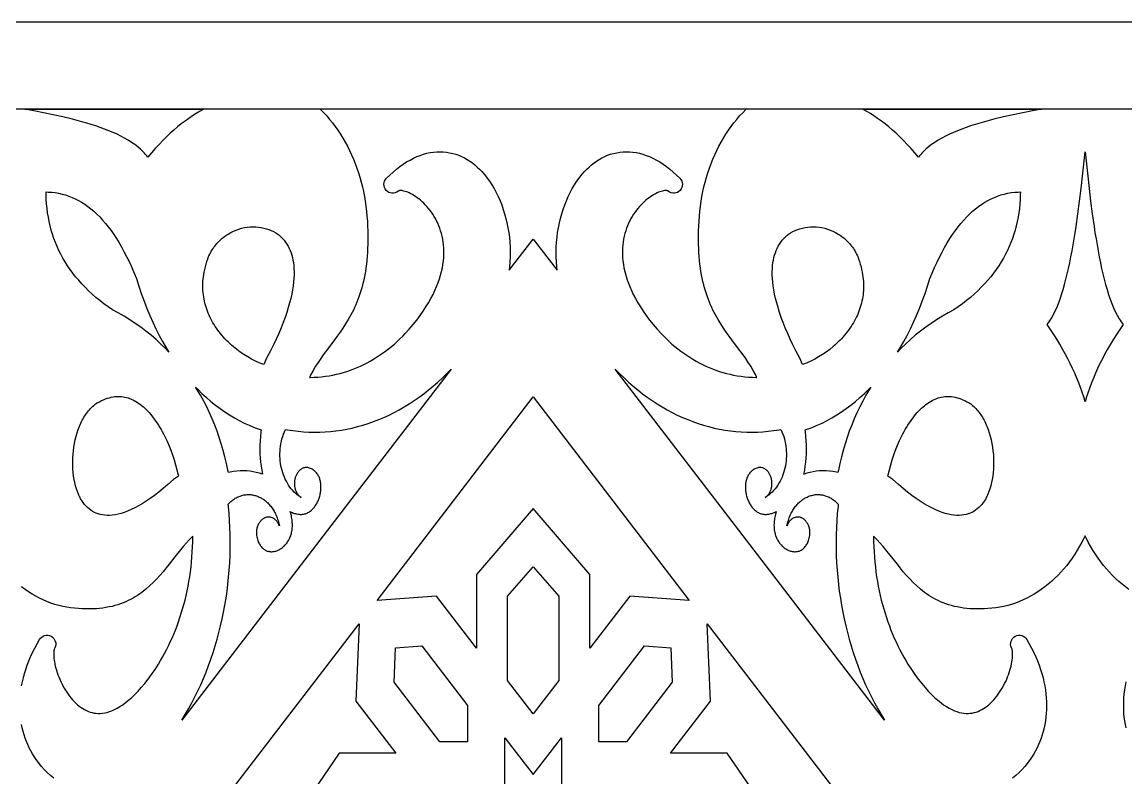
# Model space of a CAD drawing. Extents: x -400 to 400, y -350 to 350.
# Drawn here: x -244 to 9.4, y 176.6 to 350 of the extents above; entities that cross this region are included whole.
import ezdxf

# ---------------------------------------------------------------- set-up
doc = ezdxf.new("R2010")
doc.units = 0
doc.header["$MEASUREMENT"] = 0
doc.layers.add('LAYER_1', color=18, linetype='CONTINUOUS')

msp = doc.modelspace()

# ---------------------------------------------------------------- linework, layer by layer
at = {"layer": 'LAYER_1'}
for points in [[(-400, -350), (400, -350), (400, 350), (-400, 350)], [(-380, 330), (-380, -330), (380, -330), (380, 330)], [(-202.38, 329.97), (-203.22, 329.51), (-204.05, 329.01), (-204.89, 328.48), (-205.73, 327.91), (-206.57, 327.3), (-207.42, 326.65), (-208.27, 325.97), (-209.12, 325.24), (-209.97, 324.48), (-210.83, 323.68), (-211.68, 322.83), (-212.54, 321.94), (-213.4, 321.02), (-214.26, 320.04), (-215.12, 319.03), (-215.36, 319.34), (-215.61, 319.65), (-215.88, 319.95), (-216.16, 320.25), (-216.76, 320.82), (-217.41, 321.37), (-218.11, 321.9), (-218.84, 322.41), (-219.62, 322.9), (-220.44, 323.37), (-221.29, 323.83), (-222.18, 324.26), (-223.1, 324.68), (-224.04, 325.08), (-225.02, 325.46), (-226.02, 325.83), (-227.04, 326.18), (-228.08, 326.52), (-229.14, 326.84), (-230.22, 327.15), (-231.3, 327.44), (-232.4, 327.73), (-234.62, 328.26), (-236.85, 328.76), (-239.08, 329.21), (-241.28, 329.63), (-243.33, 330), (-202.33, 330)], [(-12.06, 329.63), (-14.26, 329.21), (-16.49, 328.76), (-18.72, 328.26), (-20.93, 327.73), (-22.03, 327.44), (-23.12, 327.15), (-24.19, 326.84), (-25.25, 326.52), (-26.29, 326.18), (-27.32, 325.83), (-28.32, 325.46), (-29.29, 325.08), (-30.24, 324.68), (-31.16, 324.26), (-32.05, 323.83), (-32.9, 323.37), (-33.72, 322.9), (-34.49, 322.41), (-35.23, 321.9), (-35.92, 321.37), (-36.57, 320.82), (-37.17, 320.25), (-37.45, 319.95), (-37.72, 319.65), (-37.98, 319.34), (-38.22, 319.03), (-39.08, 320.04), (-39.94, 321.02), (-40.8, 321.94), (-41.65, 322.83), (-42.51, 323.68), (-43.37, 324.48), (-44.22, 325.24), (-45.07, 325.97), (-45.92, 326.65), (-46.76, 327.3), (-47.61, 327.91), (-48.45, 328.48), (-49.29, 329.01), (-50.12, 329.51), (-50.95, 329.97), (-51.01, 330), (-10.01, 330)], [(0.59, 314.69), (0.91, 311.82), (1.26, 308.92), (1.64, 306.01), (2.05, 303.12), (2.27, 301.69), (2.5, 300.27), (2.73, 298.87), (2.98, 297.49), (3.24, 296.13), (3.51, 294.8), (3.79, 293.5), (4.09, 292.22), (4.39, 290.99), (4.71, 289.79), (5.05, 288.64), (5.39, 287.52), (5.75, 286.46), (6.13, 285.44), (6.52, 284.48), (6.93, 283.58), (7.35, 282.73), (7.79, 281.95), (8.02, 281.59), (8.25, 281.24), (8.48, 280.9), (8.72, 280.59), (7.95, 279.47), (7.2, 278.35), (6.49, 277.23), (5.81, 276.11), (5.16, 275), (4.54, 273.88), (3.96, 272.77), (3.4, 271.66), (2.88, 270.56), (2.38, 269.45), (1.91, 268.35), (1.47, 267.26), (1.07, 266.17), (0.68, 265.08), (0.33, 264), (0, 262.92), (-0.33, 264), (-0.68, 265.08), (-1.07, 266.17), (-1.47, 267.26), (-1.91, 268.35), (-2.38, 269.45), (-2.88, 270.56), (-3.4, 271.66), (-3.96, 272.77), (-4.54, 273.88), (-5.16, 275), (-5.81, 276.11), (-6.49, 277.23), (-7.2, 278.35), (-7.95, 279.47), (-8.72, 280.59), (-8.48, 280.9), (-8.25, 281.24), (-8.02, 281.59), (-7.79, 281.95), (-7.35, 282.73), (-6.93, 283.58), (-6.52, 284.48), (-6.13, 285.44), (-5.75, 286.46), (-5.39, 287.52), (-5.05, 288.64), (-4.71, 289.79), (-4.39, 290.99), (-4.09, 292.22), (-3.79, 293.5), (-3.51, 294.8), (-3.24, 296.13), (-2.98, 297.49), (-2.73, 298.87), (-2.5, 300.27), (-2.27, 301.69), (-2.05, 303.12), (-1.64, 306.01), (-1.26, 308.92), (-0.91, 311.82), (-0.59, 314.69), (0, 320.23)], [(-237.99, 311.02), (-237.17, 310.96), (-236.37, 310.87), (-235.58, 310.73), (-234.79, 310.55), (-234.02, 310.34), (-233.26, 310.08), (-232.51, 309.79), (-231.77, 309.46), (-231.04, 309.08), (-230.31, 308.67), (-229.6, 308.21), (-228.89, 307.71), (-228.2, 307.17), (-227.51, 306.59), (-226.83, 305.96), (-226.16, 305.29), (-225.49, 304.57), (-224.84, 303.82), (-224.19, 303.01), (-223.56, 302.16), (-222.93, 301.27), (-222.31, 300.33), (-221.7, 299.34), (-221.1, 298.3), (-220.51, 297.22), (-219.92, 296.09), (-219.35, 294.91), (-218.78, 293.69), (-218.23, 292.41), (-217.71, 291.15), (-217.18, 289.45), (-216.6, 287.7), (-215.98, 285.99), (-215.33, 284.33), (-214.66, 282.71), (-213.96, 281.14), (-213.24, 279.61), (-212.48, 278.13), (-211.71, 276.69), (-210.9, 275.3), (-210.29, 274.3), (-211.06, 275.1), (-212.13, 276.14), (-213.23, 277.16), (-214.37, 278.14), (-215.54, 279.08), (-216.75, 280), (-217.99, 280.87), (-219.26, 281.71), (-220.57, 282.52), (-221.92, 283.28), (-223.22, 283.97), (-224.19, 284.65), (-225.17, 285.37), (-226.11, 286.1), (-227.01, 286.85), (-227.88, 287.61), (-228.71, 288.38), (-229.5, 289.17), (-230.26, 289.96), (-230.98, 290.77), (-231.67, 291.59), (-232.32, 292.42), (-232.94, 293.26), (-233.52, 294.11), (-234.07, 294.98), (-234.58, 295.85), (-235.06, 296.74), (-235.51, 297.63), (-235.93, 298.54), (-236.31, 299.46), (-236.66, 300.39), (-236.98, 301.34), (-237.27, 302.29), (-237.52, 303.26), (-237.75, 304.24), (-237.94, 305.23), (-238.11, 306.24), (-238.24, 307.25), (-238.35, 308.29), (-238.42, 309.33), (-238.47, 310.39), (-238.47, 311.03)], [(-14.87, 310.39), (-14.91, 309.33), (-14.99, 308.29), (-15.09, 307.25), (-15.23, 306.24), (-15.39, 305.23), (-15.59, 304.24), (-15.81, 303.26), (-16.07, 302.29), (-16.36, 301.34), (-16.68, 300.39), (-17.03, 299.46), (-17.41, 298.54), (-17.83, 297.63), (-18.27, 296.74), (-18.75, 295.85), (-19.27, 294.98), (-19.82, 294.11), (-20.4, 293.26), (-21.01, 292.42), (-21.67, 291.59), (-22.35, 290.77), (-23.08, 289.96), (-23.83, 289.17), (-24.63, 288.38), (-25.46, 287.61), (-26.33, 286.85), (-27.23, 286.1), (-28.17, 285.37), (-29.15, 284.65), (-30.12, 283.97), (-31.42, 283.28), (-32.76, 282.52), (-34.07, 281.71), (-35.35, 280.87), (-36.59, 280), (-37.8, 279.08), (-38.97, 278.14), (-40.11, 277.16), (-41.21, 276.14), (-42.28, 275.1), (-43.05, 274.3), (-42.43, 275.3), (-41.63, 276.69), (-40.85, 278.13), (-40.1, 279.61), (-39.37, 281.14), (-38.67, 282.71), (-38, 284.33), (-37.36, 285.99), (-36.74, 287.7), (-36.15, 289.45), (-35.63, 291.15), (-35.11, 292.41), (-34.55, 293.69), (-33.99, 294.91), (-33.41, 296.09), (-32.83, 297.22), (-32.24, 298.3), (-31.64, 299.34), (-31.03, 300.33), (-30.41, 301.27), (-29.78, 302.16), (-29.14, 303.01), (-28.5, 303.82), (-27.84, 304.57), (-27.18, 305.29), (-26.51, 305.96), (-25.83, 306.59), (-25.14, 307.17), (-24.44, 307.71), (-23.74, 308.21), (-23.02, 308.67), (-22.3, 309.08), (-21.57, 309.46), (-20.83, 309.79), (-20.07, 310.08), (-19.31, 310.34), (-18.54, 310.55), (-17.76, 310.73), (-16.97, 310.87), (-16.16, 310.96), (-15.35, 311.02), (-14.86, 311.03)], [(-190.34, 303.03), (-189.71, 302.98), (-189.08, 302.89), (-188.47, 302.76), (-187.88, 302.6), (-187.31, 302.41), (-186.77, 302.19), (-186.25, 301.93), (-185.76, 301.65), (-185.27, 301.33), (-185.08, 301.19), (-184.87, 301.02), (-184.67, 300.85), (-184.48, 300.67), (-184.3, 300.5), (-184.17, 300.36), (-183.82, 299.94), (-183.49, 299.5), (-183.19, 299.04), (-182.92, 298.57), (-182.67, 298.09), (-182.45, 297.6), (-182.25, 297.09), (-182.08, 296.56), (-181.93, 296), (-181.8, 295.42), (-181.7, 294.81), (-181.62, 294.16), (-181.57, 293.48), (-181.54, 292.76), (-181.54, 292), (-181.58, 291.21), (-181.65, 290.37), (-181.76, 289.49), (-181.9, 288.58), (-182.08, 287.62), (-182.3, 286.62), (-182.56, 285.58), (-182.87, 284.5), (-183.22, 283.39), (-183.61, 282.24), (-184.05, 281.05), (-184.54, 279.83), (-185.07, 278.57), (-185.66, 277.28), (-186.29, 275.96), (-186.97, 274.61), (-187.87, 272.91), (-188.46, 271.44), (-188.68, 271.51), (-189.55, 271.86), (-190.43, 272.25), (-191.3, 272.69), (-192.18, 273.18), (-193.04, 273.71), (-193.89, 274.29), (-194.71, 274.91), (-195.54, 275.58), (-195.91, 275.91), (-196.3, 276.26), (-196.68, 276.62), (-197.04, 276.99), (-197.4, 277.36), (-197.75, 277.75), (-198.09, 278.14), (-198.42, 278.54), (-198.74, 278.94), (-199.05, 279.35), (-199.34, 279.77), (-199.63, 280.19), (-199.9, 280.61), (-200.16, 281.04), (-200.4, 281.48), (-200.64, 281.92), (-200.86, 282.36), (-201.06, 282.8), (-201.26, 283.25), (-201.43, 283.71), (-201.6, 284.16), (-201.75, 284.62), (-201.89, 285.08), (-202.01, 285.54), (-202.12, 286.01), (-202.21, 286.48), (-202.29, 286.95), (-202.36, 287.43), (-202.41, 287.92), (-202.45, 288.41), (-202.47, 288.91), (-202.48, 289.42), (-202.47, 289.93), (-202.45, 290.46), (-202.4, 290.99), (-202.34, 291.54), (-202.26, 292.09), (-202.17, 292.66), (-202.05, 293.24), (-201.91, 293.84), (-201.74, 294.45), (-201.56, 295.07), (-201.35, 295.71), (-201.17, 296.2), (-201.08, 296.4), (-200.9, 296.75), (-200.72, 297.09), (-200.54, 297.41), (-200.35, 297.73), (-200.15, 298.04), (-199.94, 298.33), (-199.72, 298.62), (-199.5, 298.9), (-199.28, 299.17), (-199.04, 299.44), (-198.8, 299.69), (-198.56, 299.93), (-198.3, 300.17), (-198.05, 300.4), (-197.78, 300.61), (-197.51, 300.82), (-197.23, 301.02), (-196.95, 301.22), (-196.69, 301.38), (-196.08, 301.73), (-195.48, 302.03), (-194.86, 302.29), (-194.23, 302.52), (-193.59, 302.7), (-192.94, 302.84), (-192.29, 302.95), (-191.64, 303.01), (-190.99, 303.04)], [(-61.7, 303.01), (-61.05, 302.95), (-60.4, 302.84), (-59.75, 302.7), (-59.11, 302.52), (-58.48, 302.29), (-57.86, 302.03), (-57.26, 301.73), (-56.65, 301.38), (-56.38, 301.22), (-56.1, 301.02), (-55.83, 300.82), (-55.56, 300.61), (-55.29, 300.4), (-55.03, 300.17), (-54.78, 299.93), (-54.53, 299.69), (-54.29, 299.44), (-54.06, 299.17), (-53.83, 298.9), (-53.61, 298.62), (-53.4, 298.33), (-53.19, 298.04), (-52.99, 297.73), (-52.8, 297.41), (-52.61, 297.09), (-52.43, 296.75), (-52.26, 296.4), (-52.17, 296.2), (-51.99, 295.71), (-51.78, 295.07), (-51.59, 294.45), (-51.43, 293.84), (-51.29, 293.24), (-51.17, 292.66), (-51.07, 292.09), (-50.99, 291.54), (-50.93, 290.99), (-50.89, 290.46), (-50.86, 289.93), (-50.86, 289.42), (-50.86, 288.91), (-50.89, 288.41), (-50.92, 287.92), (-50.97, 287.43), (-51.04, 286.95), (-51.12, 286.48), (-51.22, 286.01), (-51.33, 285.54), (-51.45, 285.08), (-51.59, 284.62), (-51.74, 284.16), (-51.9, 283.71), (-52.08, 283.25), (-52.27, 282.8), (-52.48, 282.36), (-52.7, 281.92), (-52.93, 281.48), (-53.18, 281.04), (-53.44, 280.61), (-53.71, 280.19), (-53.99, 279.77), (-54.29, 279.35), (-54.59, 278.94), (-54.91, 278.54), (-55.24, 278.14), (-55.58, 277.75), (-55.93, 277.36), (-56.29, 276.99), (-56.66, 276.62), (-57.04, 276.26), (-57.42, 275.91), (-57.8, 275.58), (-58.62, 274.91), (-59.45, 274.29), (-60.3, 273.71), (-61.16, 273.18), (-62.03, 272.69), (-62.91, 272.25), (-63.78, 271.86), (-64.66, 271.51), (-64.88, 271.44), (-65.47, 272.91), (-66.36, 274.61), (-67.05, 275.96), (-67.68, 277.28), (-68.26, 278.57), (-68.8, 279.83), (-69.29, 281.05), (-69.73, 282.24), (-70.12, 283.39), (-70.47, 284.5), (-70.78, 285.58), (-71.04, 286.62), (-71.26, 287.62), (-71.44, 288.58), (-71.58, 289.49), (-71.69, 290.37), (-71.76, 291.21), (-71.79, 292), (-71.8, 292.76), (-71.77, 293.48), (-71.72, 294.16), (-71.64, 294.81), (-71.53, 295.42), (-71.41, 296), (-71.26, 296.56), (-71.08, 297.09), (-70.89, 297.6), (-70.66, 298.09), (-70.42, 298.57), (-70.15, 299.04), (-69.85, 299.5), (-69.51, 299.94), (-69.16, 300.36), (-69.04, 300.5), (-68.85, 300.67), (-68.66, 300.85), (-68.46, 301.02), (-68.26, 301.19), (-68.07, 301.33), (-67.58, 301.65), (-67.09, 301.93), (-66.57, 302.19), (-66.02, 302.41), (-65.45, 302.6), (-64.86, 302.76), (-64.25, 302.89), (-63.63, 302.98), (-62.99, 303.03), (-62.35, 303.04)], [(-176.4, 230.13), (-207.3, 189.85), (-206.51, 191.15), (-205.74, 192.47), (-205.01, 193.82), (-204.3, 195.19), (-203.61, 196.59), (-202.96, 198), (-202.34, 199.44), (-201.74, 200.89), (-201.18, 202.37), (-200.64, 203.85), (-200.13, 205.36), (-199.66, 206.88), (-199.21, 208.42), (-198.79, 209.96), (-198.4, 211.52), (-198.05, 213.09), (-197.72, 214.67), (-197.43, 216.26), (-197.16, 217.86), (-196.93, 219.46), (-196.73, 221.07), (-196.56, 222.69), (-196.42, 224.3), (-196.31, 225.92), (-196.24, 227.54), (-196.19, 229.17), (-196.18, 230.79), (-196.2, 232.41), (-196.26, 234.02), (-196.35, 235.64), (-196.47, 237.24), (-196.62, 238.85), (-196.66, 239.41), (-196.46, 239.62), (-196.27, 239.81), (-196.07, 239.99), (-195.86, 240.17), (-195.66, 240.33), (-195.45, 240.48), (-195.24, 240.62), (-195.03, 240.76), (-194.81, 240.88), (-194.6, 240.99), (-194.38, 241.1), (-194.16, 241.19), (-193.94, 241.27), (-193.72, 241.35), (-193.5, 241.41), (-193.28, 241.47), (-193.05, 241.52), (-192.83, 241.55), (-192.61, 241.58), (-192.38, 241.6), (-192.16, 241.61), (-191.93, 241.61), (-191.71, 241.6), (-191.49, 241.59), (-191.27, 241.56), (-191.05, 241.53), (-190.83, 241.49), (-190.61, 241.43), (-190.39, 241.37), (-190.17, 241.31), (-189.96, 241.23), (-189.75, 241.14), (-189.54, 241.05), (-189.33, 240.95), (-189.12, 240.84), (-188.92, 240.72), (-188.72, 240.6), (-188.52, 240.47), (-188.33, 240.32), (-188.14, 240.18), (-187.95, 240.02), (-187.77, 239.85), (-187.58, 239.68), (-187.41, 239.5), (-187.23, 239.32), (-187.07, 239.12), (-186.9, 238.92), (-186.74, 238.71), (-186.59, 238.5), (-186.43, 238.28), (-186.29, 238.05), (-186.15, 237.81), (-186.01, 237.57), (-185.88, 237.32), (-185.76, 237.06), (-185.64, 236.8), (-185.53, 236.53), (-185.42, 236.25), (-185.32, 235.97), (-185.23, 235.68), (-185.14, 235.38), (-185.06, 235.08), (-184.99, 234.78), (-184.92, 234.46), (-185.02, 234.7), (-185.14, 234.94), (-185.27, 235.17), (-185.42, 235.39), (-185.53, 235.52), (-185.63, 235.64), (-185.74, 235.75), (-185.86, 235.85), (-185.97, 235.95), (-186.09, 236.03), (-186.21, 236.11), (-186.34, 236.18), (-186.46, 236.25), (-186.59, 236.3), (-186.72, 236.35), (-186.85, 236.38), (-186.98, 236.41), (-187.11, 236.44), (-187.25, 236.45), (-187.38, 236.45), (-187.51, 236.45), (-187.64, 236.44), (-187.78, 236.42), (-187.91, 236.39), (-188.04, 236.35), (-188.17, 236.3), (-188.3, 236.25), (-188.42, 236.19), (-188.55, 236.12), (-188.67, 236.04), (-188.79, 235.95), (-188.91, 235.85), (-189.03, 235.75), (-189.14, 235.64), (-189.25, 235.51), (-189.35, 235.38), (-189.47, 235.24), (-189.58, 235.08), (-189.68, 234.92), (-189.77, 234.74), (-189.86, 234.55), (-189.93, 234.36), (-190, 234.15), (-190.06, 233.94), (-190.1, 233.72), (-190.14, 233.49), (-190.16, 233.25), (-190.18, 233), (-190.17, 232.74), (-190.16, 232.48), (-190.13, 232.21), (-190.09, 231.93), (-190.03, 231.65), (-189.95, 231.37), (-189.87, 231.11), (-189.78, 230.87), (-189.69, 230.63), (-189.58, 230.41), (-189.47, 230.2), (-189.35, 230.01), (-189.23, 229.83), (-189.1, 229.66), (-188.96, 229.5), (-188.82, 229.35), (-188.67, 229.22), (-188.52, 229.1), (-188.37, 228.99), (-188.21, 228.89), (-188.04, 228.8), (-187.88, 228.73), (-187.71, 228.66), (-187.53, 228.61), (-187.36, 228.57), (-187.18, 228.54), (-187, 228.52), (-186.82, 228.51), (-186.64, 228.51), (-186.45, 228.52), (-186.27, 228.54), (-186.08, 228.57), (-185.9, 228.61), (-185.72, 228.66), (-185.53, 228.72), (-185.35, 228.79), (-185.17, 228.87), (-184.99, 228.96), (-184.81, 229.05), (-184.64, 229.16), (-184.47, 229.27), (-184.3, 229.4), (-184.13, 229.53), (-183.97, 229.67), (-183.81, 229.81), (-183.66, 229.97), (-183.51, 230.13), (-183.36, 230.31), (-183.22, 230.48), (-183.08, 230.67), (-182.96, 230.87), (-182.83, 231.07), (-182.72, 231.28), (-182.61, 231.49), (-182.5, 231.71), (-182.41, 231.94), (-182.32, 232.18), (-182.24, 232.42), (-182.17, 232.67), (-182.11, 232.92), (-182.05, 233.18), (-182.01, 233.45), (-181.97, 233.72), (-181.95, 234), (-181.93, 234.28), (-181.93, 234.57), (-181.93, 234.86), (-181.95, 235.16), (-181.98, 235.48), (-182.01, 235.81), (-182.06, 236.13), (-182.11, 236.45), (-182.17, 236.77), (-182.24, 237.08), (-182.32, 237.38), (-182.41, 237.69), (-182.18, 237.57), (-181.94, 237.47), (-181.7, 237.38), (-181.46, 237.3), (-181.22, 237.23), (-180.97, 237.17), (-180.72, 237.12), (-180.47, 237.09), (-180.24, 237.07), (-180.02, 237.06), (-179.8, 237.06), (-179.58, 237.08), (-179.37, 237.12), (-179.16, 237.16), (-178.95, 237.22), (-178.75, 237.29), (-178.56, 237.37), (-178.37, 237.47), (-178.18, 237.57), (-178, 237.68), (-177.83, 237.81), (-177.66, 237.94), (-177.49, 238.09), (-177.33, 238.24), (-177.18, 238.4), (-177.03, 238.57), (-176.89, 238.74), (-176.75, 238.92), (-176.62, 239.11), (-176.49, 239.31), (-176.37, 239.51), (-176.26, 239.72), (-176.15, 239.93), (-176.05, 240.15), (-175.96, 240.37), (-175.87, 240.59), (-175.79, 240.82), (-175.71, 241.05), (-175.65, 241.28), (-175.59, 241.52), (-175.53, 241.76), (-175.49, 242), (-175.45, 242.24), (-175.42, 242.48), (-175.39, 242.72), (-175.38, 242.96), (-175.37, 243.19), (-175.37, 243.43), (-175.38, 243.67), (-175.39, 243.9), (-175.42, 244.13), (-175.45, 244.36), (-175.49, 244.59), (-175.54, 244.81), (-175.6, 245.03), (-175.66, 245.24), (-175.74, 245.45), (-175.82, 245.65), (-175.92, 245.85), (-176.02, 246.04), (-176.13, 246.22), (-176.25, 246.4), (-176.38, 246.57), (-176.52, 246.73), (-176.67, 246.89), (-176.83, 247.03), (-177, 247.17), (-177.18, 247.3), (-177.37, 247.41), (-177.57, 247.52), (-177.78, 247.61), (-178, 247.7), (-178.21, 247.75), (-178.42, 247.79), (-178.62, 247.81), (-178.82, 247.81), (-179.01, 247.79), (-179.19, 247.76), (-179.37, 247.71), (-179.54, 247.65), (-179.7, 247.58), (-179.86, 247.49), (-180.01, 247.39), (-180.15, 247.28), (-180.29, 247.16), (-180.41, 247.02), (-180.53, 246.88), (-180.64, 246.73), (-180.74, 246.6), (-180.84, 246.45), (-180.92, 246.31), (-181, 246.16), (-181.08, 246), (-181.15, 245.85), (-181.21, 245.69), (-181.26, 245.52), (-181.31, 245.36), (-181.35, 245.19), (-181.39, 245.02), (-181.41, 244.85), (-181.44, 244.68), (-181.45, 244.51), (-181.46, 244.34), (-181.46, 244.16), (-181.46, 243.99), (-181.45, 243.82), (-181.43, 243.64), (-181.41, 243.47), (-181.38, 243.3), (-181.35, 243.14), (-181.31, 242.97), (-181.26, 242.81), (-181.2, 242.64), (-181.14, 242.49), (-181.08, 242.33), (-181, 242.18), (-180.92, 242.03), (-180.84, 241.89), (-180.74, 241.75), (-180.65, 241.61), (-180.48, 241.42), (-180.3, 241.25), (-180.12, 241.09), (-179.93, 240.95), (-180.14, 241.08), (-180.35, 241.22), (-180.56, 241.36), (-180.75, 241.51), (-181.14, 241.83), (-181.51, 242.17), (-181.85, 242.54), (-182.18, 242.92), (-182.5, 243.33), (-182.79, 243.75), (-183.07, 244.19), (-183.32, 244.65), (-183.56, 245.13), (-183.77, 245.61), (-183.97, 246.11), (-184.14, 246.63), (-184.3, 247.15), (-184.43, 247.68), (-184.55, 248.22), (-184.64, 248.77), (-184.71, 249.32), (-184.76, 249.88), (-184.78, 250.45), (-184.79, 251.01), (-184.77, 251.58), (-184.72, 252.14), (-184.66, 252.71), (-184.57, 253.27), (-184.46, 253.83), (-184.32, 254.38), (-184.16, 254.93), (-183.97, 255.47), (-183.76, 256.01), (-183.52, 256.53), (-183.09, 256.48), (-181.86, 256.28), (-180.63, 256.12), (-179.39, 256.01), (-178.15, 255.94), (-176.91, 255.91), (-175.66, 255.92), (-174.42, 255.98), (-173.18, 256.08), (-171.93, 256.22), (-170.69, 256.4), (-169.45, 256.62), (-168.22, 256.88), (-166.99, 257.19), (-165.76, 257.53), (-164.55, 257.92), (-163.33, 258.34), (-162.13, 258.81), (-160.93, 259.31), (-159.74, 259.85), (-158.57, 260.44), (-157.4, 261.06), (-156.24, 261.72), (-155.1, 262.42), (-153.97, 263.16), (-152.86, 263.93), (-151.75, 264.75), (-150.67, 265.6), (-149.6, 266.49), (-148.55, 267.41), (-147.51, 268.37), (-146.5, 269.37), (-145.5, 270.41)], [(-106.84, 269.37), (-105.82, 268.37), (-104.79, 267.41), (-103.74, 266.49), (-102.67, 265.6), (-101.58, 264.75), (-100.48, 263.93), (-99.36, 263.16), (-98.24, 262.42), (-97.09, 261.72), (-95.94, 261.06), (-94.77, 260.44), (-93.59, 259.85), (-92.4, 259.31), (-91.21, 258.81), (-90, 258.34), (-88.79, 257.92), (-87.57, 257.53), (-86.35, 257.19), (-85.12, 256.88), (-83.88, 256.62), (-82.64, 256.4), (-81.4, 256.22), (-80.16, 256.08), (-78.92, 255.98), (-77.67, 255.92), (-76.43, 255.91), (-75.19, 255.94), (-73.95, 256.01), (-72.71, 256.12), (-71.47, 256.28), (-70.25, 256.48), (-69.81, 256.53), (-69.58, 256.01), (-69.36, 255.47), (-69.18, 254.93), (-69.02, 254.38), (-68.88, 253.83), (-68.77, 253.27), (-68.68, 252.71), (-68.61, 252.14), (-68.57, 251.58), (-68.55, 251.01), (-68.55, 250.45), (-68.58, 249.88), (-68.63, 249.32), (-68.7, 248.77), (-68.79, 248.22), (-68.9, 247.68), (-69.04, 247.15), (-69.19, 246.63), (-69.37, 246.11), (-69.56, 245.61), (-69.78, 245.13), (-70.02, 244.65), (-70.27, 244.19), (-70.55, 243.75), (-70.84, 243.33), (-71.15, 242.92), (-71.48, 242.54), (-71.83, 242.17), (-72.2, 241.83), (-72.58, 241.51), (-72.78, 241.36), (-72.98, 241.22), (-73.19, 241.08), (-73.4, 240.95), (-73.22, 241.09), (-73.03, 241.25), (-72.86, 241.42), (-72.69, 241.61), (-72.59, 241.75), (-72.5, 241.89), (-72.41, 242.03), (-72.33, 242.18), (-72.26, 242.33), (-72.19, 242.49), (-72.13, 242.64), (-72.08, 242.81), (-72.03, 242.97), (-71.99, 243.14), (-71.95, 243.3), (-71.92, 243.47), (-71.9, 243.64), (-71.89, 243.82), (-71.88, 243.99), (-71.87, 244.16), (-71.87, 244.34), (-71.88, 244.51), (-71.9, 244.68), (-71.92, 244.85), (-71.95, 245.02), (-71.99, 245.19), (-72.03, 245.36), (-72.08, 245.52), (-72.13, 245.69), (-72.19, 245.85), (-72.26, 246), (-72.33, 246.16), (-72.41, 246.31), (-72.5, 246.45), (-72.59, 246.6), (-72.69, 246.73), (-72.8, 246.88), (-72.92, 247.02), (-73.05, 247.16), (-73.19, 247.28), (-73.33, 247.39), (-73.48, 247.49), (-73.64, 247.58), (-73.8, 247.65), (-73.97, 247.71), (-74.15, 247.76), (-74.33, 247.79), (-74.52, 247.81), (-74.72, 247.81), (-74.92, 247.79), (-75.13, 247.75), (-75.34, 247.7), (-75.56, 247.61), (-75.77, 247.52), (-75.97, 247.41), (-76.16, 247.3), (-76.34, 247.17), (-76.51, 247.03), (-76.67, 246.89), (-76.82, 246.73), (-76.96, 246.57), (-77.09, 246.4), (-77.21, 246.22), (-77.32, 246.04), (-77.42, 245.85), (-77.51, 245.65), (-77.6, 245.45), (-77.67, 245.24), (-77.74, 245.03), (-77.8, 244.81), (-77.85, 244.59), (-77.89, 244.36), (-77.92, 244.13), (-77.94, 243.9), (-77.96, 243.67), (-77.97, 243.43), (-77.97, 243.19), (-77.96, 242.96), (-77.94, 242.72), (-77.92, 242.48), (-77.89, 242.24), (-77.85, 242), (-77.8, 241.76), (-77.75, 241.52), (-77.69, 241.28), (-77.62, 241.05), (-77.55, 240.82), (-77.47, 240.59), (-77.38, 240.37), (-77.29, 240.15), (-77.19, 239.93), (-77.08, 239.72), (-76.97, 239.51), (-76.85, 239.31), (-76.72, 239.11), (-76.59, 238.92), (-76.45, 238.74), (-76.31, 238.57), (-76.16, 238.4), (-76, 238.24), (-75.84, 238.09), (-75.68, 237.94), (-75.51, 237.81), (-75.33, 237.68), (-75.15, 237.57), (-74.97, 237.47), (-74.78, 237.37), (-74.58, 237.29), (-74.38, 237.22), (-74.18, 237.16), (-73.97, 237.12), (-73.76, 237.08), (-73.54, 237.06), (-73.32, 237.06), (-73.09, 237.07), (-72.87, 237.09), (-72.61, 237.12), (-72.37, 237.17), (-72.12, 237.23), (-71.87, 237.3), (-71.63, 237.38), (-71.39, 237.47), (-71.16, 237.57), (-70.92, 237.69), (-71.01, 237.38), (-71.09, 237.08), (-71.16, 236.77), (-71.23, 236.45), (-71.28, 236.13), (-71.32, 235.81), (-71.36, 235.48), (-71.38, 235.16), (-71.4, 234.86), (-71.41, 234.57), (-71.4, 234.28), (-71.39, 234), (-71.36, 233.72), (-71.33, 233.45), (-71.28, 233.18), (-71.23, 232.92), (-71.17, 232.67), (-71.1, 232.42), (-71.02, 232.18), (-70.93, 231.94), (-70.83, 231.71), (-70.73, 231.49), (-70.62, 231.28), (-70.5, 231.07), (-70.38, 230.87), (-70.25, 230.67), (-70.12, 230.48), (-69.98, 230.31), (-69.83, 230.13), (-69.68, 229.97), (-69.53, 229.81), (-69.37, 229.67), (-69.2, 229.53), (-69.04, 229.4), (-68.87, 229.27), (-68.7, 229.16), (-68.52, 229.05), (-68.34, 228.96), (-68.16, 228.87), (-67.98, 228.79), (-67.8, 228.72), (-67.62, 228.66), (-67.44, 228.61), (-67.25, 228.57), (-67.07, 228.54), (-66.88, 228.52), (-66.7, 228.51), (-66.52, 228.51), (-66.34, 228.52), (-66.16, 228.54), (-65.98, 228.57), (-65.8, 228.61), (-65.63, 228.66), (-65.46, 228.73), (-65.29, 228.8), (-65.13, 228.89), (-64.97, 228.99), (-64.81, 229.1), (-64.66, 229.22), (-64.52, 229.35), (-64.38, 229.5), (-64.24, 229.66), (-64.11, 229.83), (-63.98, 230.01), (-63.87, 230.2), (-63.75, 230.41), (-63.65, 230.63), (-63.55, 230.87), (-63.46, 231.11), (-63.38, 231.37), (-63.31, 231.65), (-63.24, 231.93), (-63.2, 232.21), (-63.17, 232.48), (-63.16, 232.74), (-63.16, 233), (-63.17, 233.25), (-63.2, 233.49), (-63.23, 233.72), (-63.28, 233.94), (-63.34, 234.15), (-63.4, 234.36), (-63.48, 234.55), (-63.57, 234.74), (-63.66, 234.92), (-63.76, 235.08), (-63.87, 235.24), (-63.98, 235.38), (-64.09, 235.51), (-64.2, 235.64), (-64.31, 235.75), (-64.43, 235.85), (-64.54, 235.95), (-64.66, 236.04), (-64.79, 236.12), (-64.91, 236.19), (-65.04, 236.25), (-65.17, 236.3), (-65.3, 236.35), (-65.43, 236.39), (-65.56, 236.42), (-65.69, 236.44), (-65.82, 236.45), (-65.96, 236.45), (-66.09, 236.45), (-66.22, 236.44), (-66.35, 236.41), (-66.49, 236.38), (-66.62, 236.35), (-66.74, 236.3), (-66.87, 236.25), (-67, 236.18), (-67.12, 236.11), (-67.24, 236.03), (-67.36, 235.95), (-67.48, 235.85), (-67.59, 235.75), (-67.7, 235.64), (-67.81, 235.52), (-67.91, 235.39), (-68.06, 235.17), (-68.19, 234.94), (-68.31, 234.7), (-68.42, 234.46), (-68.35, 234.78), (-68.28, 235.08), (-68.2, 235.38), (-68.11, 235.68), (-68.01, 235.97), (-67.91, 236.25), (-67.81, 236.53), (-67.7, 236.8), (-67.58, 237.06), (-67.45, 237.32), (-67.32, 237.57), (-67.19, 237.81), (-67.05, 238.05), (-66.9, 238.28), (-66.75, 238.5), (-66.6, 238.71), (-66.44, 238.92), (-66.27, 239.12), (-66.1, 239.32), (-65.93, 239.5), (-65.75, 239.68), (-65.57, 239.85), (-65.39, 240.02), (-65.2, 240.18), (-65.01, 240.32), (-64.81, 240.47), (-64.62, 240.6), (-64.41, 240.72), (-64.21, 240.84), (-64.01, 240.95), (-63.8, 241.05), (-63.59, 241.14), (-63.38, 241.23), (-63.16, 241.31), (-62.95, 241.37), (-62.73, 241.43), (-62.51, 241.49), (-62.29, 241.53), (-62.07, 241.56), (-61.85, 241.59), (-61.63, 241.6), (-61.4, 241.61), (-61.18, 241.61), (-60.95, 241.6), (-60.73, 241.58), (-60.51, 241.55), (-60.28, 241.52), (-60.06, 241.47), (-59.84, 241.41), (-59.62, 241.35), (-59.39, 241.27), (-59.17, 241.19), (-58.96, 241.1), (-58.74, 240.99), (-58.52, 240.88), (-58.31, 240.76), (-58.1, 240.62), (-57.89, 240.48), (-57.68, 240.33), (-57.47, 240.17), (-57.27, 239.99), (-57.07, 239.81), (-56.87, 239.62), (-56.68, 239.41), (-56.71, 238.85), (-56.87, 237.24), (-56.99, 235.64), (-57.08, 234.02), (-57.13, 232.41), (-57.15, 230.79), (-57.14, 229.17), (-57.1, 227.54), (-57.03, 225.92), (-56.92, 224.3), (-56.78, 222.69), (-56.61, 221.07), (-56.41, 219.46), (-56.17, 217.86), (-55.91, 216.26), (-55.61, 214.67), (-55.29, 213.09), (-54.93, 211.52), (-54.55, 209.96), (-54.13, 208.42), (-53.68, 206.88), (-53.2, 205.36), (-52.7, 203.85), (-52.16, 202.37), (-51.59, 200.89), (-51, 199.44), (-50.38, 198), (-49.72, 196.59), (-49.04, 195.19), (-48.33, 193.82), (-47.59, 192.47), (-46.83, 191.15), (-46.03, 189.85), (-76.93, 230.13), (-107.84, 270.41)], [(-203.67, 265.79), (-202.68, 264.8), (-201.66, 263.86), (-200.63, 262.97), (-199.59, 262.13), (-198.52, 261.33), (-197.45, 260.57), (-196.35, 259.87), (-195.25, 259.21), (-194.13, 258.59), (-192.99, 258.02), (-191.85, 257.5), (-190.69, 257.02), (-189.53, 256.59), (-189.1, 256.45), (-189.17, 255.99), (-189.28, 254.96), (-189.35, 253.94), (-189.39, 252.93), (-189.4, 251.94), (-189.37, 250.96), (-189.32, 250), (-189.23, 249.05), (-189.12, 248.12), (-188.97, 247.21), (-188.8, 246.32), (-188.79, 246.28), (-188.82, 246.29), (-189.51, 246.51), (-190.21, 246.7), (-190.92, 246.85), (-191.65, 246.96), (-192.39, 247.04), (-193.14, 247.07), (-193.9, 247.06), (-194.67, 247.01), (-195.45, 246.91), (-196.24, 246.77), (-196.6, 246.68), (-196.71, 247.24), (-197.04, 248.76), (-197.4, 250.26), (-197.8, 251.75), (-198.24, 253.23), (-198.71, 254.69), (-199.22, 256.13), (-199.76, 257.56), (-200.34, 258.96), (-200.95, 260.35), (-201.6, 261.71), (-202.29, 263.05), (-203, 264.38), (-203.76, 265.67), (-204.13, 266.26)], [(-49.58, 265.67), (-50.33, 264.38), (-51.05, 263.05), (-51.73, 261.71), (-52.38, 260.35), (-53, 258.96), (-53.57, 257.56), (-54.12, 256.13), (-54.62, 254.69), (-55.1, 253.23), (-55.53, 251.75), (-55.93, 250.26), (-56.3, 248.76), (-56.63, 247.24), (-56.74, 246.68), (-57.09, 246.77), (-57.88, 246.91), (-58.67, 247.01), (-59.44, 247.06), (-60.2, 247.07), (-60.95, 247.04), (-61.69, 246.96), (-62.41, 246.85), (-63.13, 246.7), (-63.83, 246.51), (-64.51, 246.29), (-64.54, 246.28), (-64.53, 246.32), (-64.36, 247.21), (-64.22, 248.12), (-64.1, 249.05), (-64.02, 250), (-63.96, 250.96), (-63.94, 251.94), (-63.95, 252.93), (-63.99, 253.94), (-64.06, 254.96), (-64.17, 255.99), (-64.23, 256.45), (-63.81, 256.59), (-62.64, 257.02), (-61.49, 257.5), (-60.34, 258.02), (-59.21, 258.59), (-58.09, 259.21), (-56.98, 259.87), (-55.89, 260.57), (-54.81, 261.33), (-53.75, 262.13), (-52.7, 262.97), (-51.67, 263.86), (-50.66, 264.8), (-49.66, 265.79), (-49.21, 266.26)], [(-221.5, 264.11), (-221.12, 264.08), (-220.74, 264.03), (-220.37, 263.96), (-220, 263.88), (-219.64, 263.77), (-219.28, 263.65), (-218.92, 263.5), (-218.56, 263.34), (-218.21, 263.17), (-217.86, 262.97), (-217.51, 262.75), (-217.16, 262.52), (-216.82, 262.27), (-216.48, 262), (-216.14, 261.72), (-215.8, 261.41), (-215.47, 261.09), (-215.14, 260.75), (-214.81, 260.4), (-214.49, 260.03), (-214.17, 259.65), (-213.85, 259.24), (-213.54, 258.83), (-213.24, 258.4), (-212.94, 257.96), (-212.64, 257.5), (-212.36, 257.03), (-212.07, 256.55), (-211.8, 256.06), (-211.53, 255.56), (-211.28, 255.07), (-210.76, 254), (-210.29, 252.91), (-209.84, 251.81), (-209.43, 250.69), (-209.06, 249.55), (-208.72, 248.41), (-208.42, 247.27), (-208.15, 246.13), (-208.1, 245.84), (-209.22, 245.08), (-210.53, 243.9), (-211.57, 243.01), (-212.58, 242.19), (-213.57, 241.43), (-214.54, 240.73), (-215.47, 240.1), (-216.38, 239.52), (-217.27, 239.01), (-218.12, 238.55), (-218.95, 238.16), (-219.74, 237.81), (-220.51, 237.53), (-221.25, 237.29), (-221.95, 237.11), (-222.62, 236.97), (-223.27, 236.88), (-223.88, 236.83), (-224.46, 236.83), (-225.01, 236.86), (-225.53, 236.93), (-226.02, 237.03), (-226.49, 237.17), (-226.94, 237.33), (-227.37, 237.53), (-227.78, 237.75), (-228.17, 238.01), (-228.55, 238.3), (-228.92, 238.62), (-229.27, 238.98), (-229.62, 239.37), (-229.97, 239.8), (-230.29, 240.25), (-230.39, 240.42), (-230.53, 240.66), (-230.66, 240.91), (-230.79, 241.17), (-230.92, 241.44), (-231.03, 241.69), (-231.28, 242.32), (-231.49, 242.96), (-231.69, 243.63), (-231.86, 244.35), (-232.01, 245.09), (-232.13, 245.86), (-232.23, 246.65), (-232.29, 247.47), (-232.33, 248.29), (-232.34, 249.13), (-232.32, 249.98), (-232.27, 250.83), (-232.19, 251.68), (-232.08, 252.52), (-231.94, 253.36), (-231.77, 254.18), (-231.57, 254.99), (-231.34, 255.77), (-231.07, 256.57), (-230.94, 256.91), (-230.8, 257.28), (-230.64, 257.64), (-230.48, 257.99), (-230.32, 258.34), (-230.14, 258.67), (-229.96, 259), (-229.77, 259.33), (-229.58, 259.64), (-229.38, 259.94), (-229.17, 260.24), (-228.96, 260.53), (-228.73, 260.8), (-228.51, 261.07), (-228.27, 261.34), (-228.03, 261.59), (-227.78, 261.83), (-227.52, 262.06), (-227.25, 262.29), (-227.09, 262.41), (-226.72, 262.64), (-226.23, 262.92), (-225.75, 263.16), (-225.28, 263.37), (-224.83, 263.55), (-224.38, 263.71), (-223.94, 263.84), (-223.52, 263.94), (-223.1, 264.02), (-222.69, 264.07), (-222.29, 264.11), (-221.89, 264.12)], [(-90.86, 217.34), (-104.47, 218.34), (-113.66, 206.36), (-113.66, 223.31), (-126.67, 238.44), (-139.67, 223.31), (-139.67, 206.36), (-148.86, 218.34), (-162.47, 217.34), (-126.67, 264.01)], [(-31.05, 264.11), (-30.65, 264.07), (-30.24, 264.02), (-29.82, 263.94), (-29.39, 263.84), (-28.96, 263.71), (-28.51, 263.55), (-28.05, 263.37), (-27.58, 263.16), (-27.11, 262.92), (-26.62, 262.64), (-26.24, 262.41), (-26.08, 262.29), (-25.82, 262.06), (-25.56, 261.83), (-25.31, 261.59), (-25.07, 261.34), (-24.83, 261.07), (-24.6, 260.8), (-24.38, 260.53), (-24.17, 260.24), (-23.96, 259.94), (-23.76, 259.64), (-23.56, 259.33), (-23.38, 259), (-23.19, 258.67), (-23.02, 258.34), (-22.85, 257.99), (-22.69, 257.64), (-22.54, 257.28), (-22.39, 256.91), (-22.26, 256.57), (-22, 255.77), (-21.77, 254.99), (-21.57, 254.18), (-21.39, 253.36), (-21.25, 252.52), (-21.14, 251.68), (-21.06, 250.83), (-21.01, 249.98), (-20.99, 249.13), (-21, 248.29), (-21.04, 247.47), (-21.11, 246.65), (-21.21, 245.86), (-21.33, 245.09), (-21.48, 244.35), (-21.65, 243.63), (-21.84, 242.96), (-22.06, 242.32), (-22.31, 241.69), (-22.42, 241.44), (-22.54, 241.17), (-22.67, 240.91), (-22.81, 240.66), (-22.94, 240.42), (-23.05, 240.25), (-23.37, 239.8), (-23.71, 239.37), (-24.06, 238.98), (-24.42, 238.62), (-24.79, 238.3), (-25.17, 238.01), (-25.56, 237.75), (-25.97, 237.53), (-26.39, 237.33), (-26.84, 237.17), (-27.31, 237.03), (-27.81, 236.93), (-28.33, 236.86), (-28.88, 236.83), (-29.46, 236.83), (-30.07, 236.88), (-30.71, 236.97), (-31.39, 237.11), (-32.09, 237.29), (-32.83, 237.53), (-33.59, 237.81), (-34.39, 238.16), (-35.21, 238.55), (-36.07, 239.01), (-36.95, 239.52), (-37.86, 240.1), (-38.8, 240.73), (-39.76, 241.43), (-40.75, 242.19), (-41.77, 243.01), (-42.81, 243.9), (-44.11, 245.08), (-45.24, 245.84), (-45.18, 246.13), (-44.92, 247.27), (-44.62, 248.41), (-44.28, 249.55), (-43.9, 250.69), (-43.49, 251.81), (-43.05, 252.91), (-42.58, 254), (-42.06, 255.07), (-41.81, 255.56), (-41.54, 256.06), (-41.26, 256.55), (-40.98, 257.03), (-40.69, 257.5), (-40.4, 257.96), (-40.1, 258.4), (-39.79, 258.83), (-39.48, 259.24), (-39.17, 259.65), (-38.85, 260.03), (-38.53, 260.4), (-38.2, 260.75), (-37.87, 261.09), (-37.53, 261.41), (-37.2, 261.72), (-36.86, 262), (-36.52, 262.27), (-36.17, 262.52), (-35.83, 262.75), (-35.48, 262.97), (-35.13, 263.17), (-34.77, 263.34), (-34.42, 263.5), (-34.06, 263.65), (-33.7, 263.77), (-33.33, 263.88), (-32.97, 263.96), (-32.59, 264.03), (-32.22, 264.08), (-31.83, 264.11), (-31.45, 264.12)], [(-120.8, 218.3), (-120.8, 198.95), (-126.67, 191.31), (-132.54, 198.95), (-132.54, 218.3), (-126.67, 225.04)], [(-167.36, 194.24), (-158.16, 182.26), (-171.17, 182.26), (-182.85, 165.2), (-171.17, 148.15), (-158.16, 148.15), (-167.36, 136.17), (-166.59, 118.43), (-202.48, 165.2), (-166.59, 211.98)], [(-50.86, 165.2), (-86.75, 118.43), (-85.98, 136.17), (-95.17, 148.15), (-82.17, 148.15), (-70.48, 165.2), (-82.17, 182.26), (-95.17, 182.26), (-85.98, 194.24), (-86.75, 211.98)], [(-141.71, 193.22), (-141.71, 184.91), (-148.08, 184.91), (-158.58, 198.6), (-158.24, 206.46), (-152.21, 206.91)], [(-95.09, 206.46), (-94.75, 198.6), (-105.25, 184.91), (-111.62, 184.91), (-111.62, 193.22), (-101.12, 206.91)], [(-120.2, 173.74), (-110.95, 173.74), (-117.49, 165.21), (-117.49, 165.2), (-117.49, 165.19), (-110.95, 156.66), (-120.2, 156.66), (-120.2, 144.6), (-126.67, 153.03), (-133.14, 144.6), (-133.14, 156.66), (-142.39, 156.66), (-135.84, 165.19), (-135.85, 165.2), (-135.84, 165.21), (-142.39, 173.74), (-133.14, 173.74), (-133.14, 185.8), (-126.67, 177.38), (-120.2, 185.8)]]:
    msp.add_lwpolyline(points, close=True, dxfattribs=at)
msp.add_lwpolyline([(-108.21, 319.88), (-107.5, 320.04), (-106.78, 320.16), (-106.05, 320.24), (-105.31, 320.26), (-104.55, 320.25), (-103.8, 320.18), (-103.03, 320.07), (-102.27, 319.9), (-101.5, 319.69), (-100.72, 319.43), (-99.95, 319.13), (-99.18, 318.77), (-98.4, 318.36), (-97.63, 317.91), (-96.86, 317.41), (-96.08, 316.85), (-95.31, 316.25), (-94.54, 315.6), (-93.77, 314.89), (-93.02, 314.16, -0.955547), (-95.69, 311.18), (-95.79, 311.27), (-95.8, 311.27), (-95.83, 311.29), (-95.9, 311.31), (-96, 311.33), (-96.13, 311.34), (-96.3, 311.34), (-96.51, 311.33), (-96.74, 311.3), (-97, 311.24), (-97.28, 311.17), (-97.58, 311.07), (-97.9, 310.95), (-98.24, 310.8), (-98.58, 310.63), (-98.94, 310.44), (-99.3, 310.22), (-99.67, 309.98), (-100.04, 309.72), (-100.42, 309.44), (-100.79, 309.13), (-101.17, 308.8), (-101.54, 308.45), (-101.9, 308.08), (-102.26, 307.68), (-102.62, 307.27), (-102.96, 306.84), (-103.29, 306.39), (-103.61, 305.92), (-103.92, 305.43), (-104.22, 304.92), (-104.49, 304.39), (-104.76, 303.85), (-105, 303.28), (-105.22, 302.71), (-105.43, 302.11), (-105.61, 301.49), (-105.77, 300.86), (-105.91, 300.22), (-106.02, 299.55), (-106.1, 298.87), (-106.16, 298.17), (-106.18, 297.46), (-106.18, 296.72), (-106.14, 295.97), (-106.07, 295.21), (-105.97, 294.42), (-105.83, 293.62), (-105.65, 292.8), (-105.43, 291.96), (-105.17, 291.11), (-104.87, 290.24), (-104.52, 289.35), (-104.13, 288.45), (-103.69, 287.52), (-103.2, 286.59), (-102.65, 285.63), (-102.06, 284.66), (-101.41, 283.67), (-100.71, 282.67), (-99.94, 281.65), (-99.12, 280.62), (-98.24, 279.58), (-97.31, 278.53), (-96.72, 277.93), (-96.09, 277.32), (-95.45, 276.73), (-94.81, 276.15), (-94.15, 275.6), (-93.48, 275.06), (-92.81, 274.54), (-92.12, 274.04), (-91.42, 273.56), (-90.72, 273.1), (-90, 272.66), (-89.27, 272.24), (-88.54, 271.83), (-87.79, 271.45), (-87.04, 271.1), (-86.27, 270.76), (-85.5, 270.44), (-84.72, 270.15), (-83.93, 269.88), (-83.12, 269.63), (-82.31, 269.41), (-81.49, 269.21), (-80.66, 269.03), (-79.82, 268.88), (-78.97, 268.76), (-78.12, 268.65), (-77.25, 268.58), (-76.37, 268.53), (-75.48, 268.5), (-75.35, 268.5), (-75.42, 268.64), (-75.66, 269.13), (-76.19, 270.1), (-76.74, 271.03), (-77.31, 271.93), (-77.9, 272.81), (-78.5, 273.66), (-79.76, 275.37), (-81.05, 277.09), (-81.7, 277.97), (-82.35, 278.87), (-82.99, 279.81), (-83.62, 280.78), (-84.24, 281.79), (-84.84, 282.85), (-85.4, 283.95), (-85.68, 284.53), (-85.94, 285.12), (-86.2, 285.73), (-86.45, 286.36), (-86.68, 287), (-86.91, 287.65), (-87.12, 288.33), (-87.33, 289.02), (-87.52, 289.74), (-87.7, 290.47), (-87.87, 291.23), (-88.02, 292), (-88.16, 292.8), (-88.28, 293.62), (-88.39, 294.46), (-88.49, 295.33), (-88.57, 296.22), (-88.63, 297.13), (-88.68, 298.08), (-88.71, 299.05), (-88.72, 300.04), (-88.72, 301.07), (-88.7, 302.12), (-88.66, 303.21), (-88.6, 304.32), (-88.53, 305.47), (-88.43, 306.61), (-88.3, 307.75), (-88.14, 308.88), (-87.95, 310.01), (-87.73, 311.12), (-87.48, 312.22), (-87.21, 313.31), (-86.9, 314.39), (-86.57, 315.45), (-86.21, 316.51), (-85.83, 317.54), (-85.42, 318.56), (-84.98, 319.56), (-84.52, 320.55), (-84.03, 321.51), (-83.52, 322.46), (-82.99, 323.39), (-82.43, 324.29), (-81.85, 325.17), (-81.24, 326.03), (-80.61, 326.87), (-79.96, 327.68), (-79.28, 328.46), (-78.58, 329.21), (-77.87, 329.94), (-77.8, 330), (-175.53, 330), (-175.47, 329.94), (-174.75, 329.21), (-174.05, 328.46), (-173.38, 327.68), (-172.73, 326.87), (-172.1, 326.03), (-171.49, 325.17), (-170.91, 324.29), (-170.35, 323.39), (-169.81, 322.46), (-169.3, 321.51), (-168.81, 320.55), (-168.35, 319.56), (-167.92, 318.56), (-167.51, 317.54), (-167.12, 316.51), (-166.76, 315.45), (-166.43, 314.39), (-166.13, 313.31), (-165.86, 312.22), (-165.61, 311.12), (-165.39, 310.01), (-165.2, 308.88), (-165.04, 307.75), (-164.91, 306.61), (-164.81, 305.47), (-164.73, 304.32), (-164.68, 303.21), (-164.64, 302.12), (-164.62, 301.07), (-164.61, 300.04), (-164.63, 299.05), (-164.66, 298.08), (-164.71, 297.13), (-164.77, 296.22), (-164.85, 295.33), (-164.94, 294.46), (-165.05, 293.62), (-165.18, 292.8), (-165.32, 292), (-165.47, 291.23), (-165.64, 290.47), (-165.82, 289.74), (-166.01, 289.02), (-166.21, 288.33), (-166.43, 287.65), (-166.65, 287), (-166.89, 286.36), (-167.14, 285.73), (-167.39, 285.12), (-167.66, 284.53), (-167.94, 283.95), (-168.5, 282.85), (-169.1, 281.79), (-169.71, 280.78), (-170.34, 279.81), (-170.99, 278.87), (-171.63, 277.97), (-172.29, 277.09), (-173.57, 275.37), (-174.84, 273.66), (-175.44, 272.81), (-176.03, 271.93), (-176.6, 271.03), (-177.14, 270.1), (-177.67, 269.13), (-177.92, 268.64), (-177.99, 268.5), (-177.85, 268.5), (-176.97, 268.53), (-176.09, 268.58), (-175.22, 268.65), (-174.36, 268.76), (-173.51, 268.88), (-172.67, 269.03), (-171.84, 269.21), (-171.02, 269.41), (-170.21, 269.63), (-169.41, 269.88), (-168.62, 270.15), (-167.84, 270.44), (-167.06, 270.76), (-166.3, 271.1), (-165.54, 271.45), (-164.8, 271.83), (-164.06, 272.24), (-163.34, 272.66), (-162.62, 273.1), (-161.91, 273.56), (-161.22, 274.04), (-160.53, 274.54), (-159.85, 275.06), (-159.18, 275.6), (-158.53, 276.15), (-157.88, 276.73), (-157.25, 277.32), (-156.62, 277.93), (-156.03, 278.53), (-155.1, 279.58), (-154.21, 280.62), (-153.39, 281.65), (-152.63, 282.67), (-151.93, 283.67), (-151.28, 284.66), (-150.68, 285.63), (-150.14, 286.59), (-149.65, 287.52), (-149.21, 288.45), (-148.82, 289.35), (-148.47, 290.24), (-148.17, 291.11), (-147.91, 291.96), (-147.69, 292.8), (-147.51, 293.62), (-147.37, 294.42), (-147.26, 295.21), (-147.19, 295.97), (-147.16, 296.72), (-147.15, 297.46), (-147.18, 298.17), (-147.24, 298.87), (-147.32, 299.55), (-147.43, 300.22), (-147.57, 300.86), (-147.73, 301.49), (-147.91, 302.11), (-148.11, 302.71), (-148.34, 303.28), (-148.58, 303.85), (-148.84, 304.39), (-149.12, 304.92), (-149.41, 305.43), (-149.72, 305.92), (-150.04, 306.39), (-150.38, 306.84), (-150.72, 307.27), (-151.07, 307.68), (-151.43, 308.08), (-151.8, 308.45), (-152.17, 308.8), (-152.54, 309.13), (-152.92, 309.44), (-153.29, 309.72), (-153.66, 309.98), (-154.03, 310.22), (-154.4, 310.44), (-154.75, 310.63), (-155.1, 310.8), (-155.43, 310.95), (-155.75, 311.07), (-156.05, 311.17), (-156.34, 311.24), (-156.6, 311.3), (-156.83, 311.33), (-157.03, 311.34), (-157.2, 311.34), (-157.34, 311.33), (-157.44, 311.31), (-157.5, 311.29), (-157.53, 311.27), (-157.54, 311.27), (-157.65, 311.18, -0.955547), (-160.32, 314.16), (-159.57, 314.89), (-158.8, 315.6), (-158.03, 316.25), (-157.25, 316.85), (-156.48, 317.41), (-155.71, 317.91), (-154.93, 318.36), (-154.16, 318.77), (-153.38, 319.13), (-152.61, 319.43), (-151.84, 319.69), (-151.07, 319.9), (-150.3, 320.07), (-149.54, 320.18), (-148.78, 320.25), (-148.03, 320.26), (-147.29, 320.24), (-146.56, 320.16), (-145.84, 320.04), (-145.13, 319.88), (-144.44, 319.68), (-143.76, 319.44), (-143.1, 319.15), (-142.45, 318.84), (-141.83, 318.48), (-141.22, 318.09), (-140.63, 317.68), (-140.06, 317.23), (-139.51, 316.75), (-138.97, 316.24), (-138.46, 315.71), (-137.94, 315.13), (-136.71, 313.52), (-136.15, 312.67), (-135.63, 311.8), (-135.15, 310.9), (-134.7, 309.98), (-134.28, 309.02), (-133.89, 308.04), (-133.54, 307.04), (-133.22, 306.02), (-132.93, 304.97), (-132.68, 303.91), (-132.47, 302.83), (-132.29, 301.74), (-132.14, 300.63), (-132.04, 299.51), (-131.97, 298.39), (-131.94, 297.25), (-131.94, 296.11), (-131.99, 294.97), (-132.08, 293.83), (-132.17, 293.06), (-126.67, 300.23), (-121.17, 293.06), (-121.25, 293.83), (-121.34, 294.97), (-121.39, 296.11), (-121.4, 297.25), (-121.37, 298.39), (-121.3, 299.51), (-121.19, 300.63), (-121.05, 301.74), (-120.87, 302.83), (-120.65, 303.91), (-120.4, 304.97), (-120.12, 306.02), (-119.8, 307.04), (-119.44, 308.04), (-119.06, 309.02), (-118.64, 309.98), (-118.19, 310.9), (-117.7, 311.8), (-117.19, 312.67), (-116.63, 313.52), (-115.4, 315.13), (-114.88, 315.71), (-114.36, 316.24), (-113.83, 316.75), (-113.28, 317.23), (-112.71, 317.68), (-112.12, 318.09), (-111.51, 318.48), (-110.88, 318.84), (-110.24, 319.15), (-109.58, 319.44), (-108.9, 319.68)], format="xyb", close=True, dxfattribs=at)
for points in [[(-244.08, 197.71), (-243.9, 198.65), (-243.68, 199.59), (-243.42, 200.54), (-243.12, 201.5), (-242.79, 202.47), (-242.42, 203.44), (-242.01, 204.42), (-241.55, 205.4), (-241.06, 206.38), (-240.53, 207.37), (-239.97, 208.34, -0.963014), (-236.44, 206.47), (-236.53, 206.29), (-236.57, 206.16), (-236.62, 205.98), (-236.66, 205.76), (-236.69, 205.49), (-236.71, 205.18), (-236.71, 204.84), (-236.7, 204.47), (-236.66, 204.07), (-236.61, 203.65), (-236.54, 203.21), (-236.46, 202.75), (-236.35, 202.28), (-236.23, 201.79), (-236.08, 201.3), (-235.92, 200.79), (-235.74, 200.28), (-235.55, 199.77), (-235.33, 199.26), (-235.11, 198.75), (-234.86, 198.24), (-234.6, 197.73), (-234.32, 197.23), (-234.03, 196.75), (-233.72, 196.27), (-233.4, 195.81), (-233.07, 195.36), (-232.72, 194.93), (-232.37, 194.51), (-232, 194.12), (-231.62, 193.75), (-231.23, 193.4), (-230.84, 193.08), (-230.43, 192.78), (-230.02, 192.51), (-229.61, 192.27), (-229.18, 192.05), (-228.75, 191.87), (-228.32, 191.71), (-227.87, 191.59), (-227.42, 191.49), (-226.96, 191.43), (-226.49, 191.4), (-226.01, 191.41), (-225.51, 191.45), (-225, 191.53), (-224.47, 191.65), (-223.92, 191.81), (-223.35, 192.02), (-222.76, 192.28), (-222.15, 192.6), (-221.52, 192.97), (-220.87, 193.4), (-220.2, 193.9), (-219.51, 194.45), (-218.81, 195.08), (-218.09, 195.77), (-217.35, 196.54), (-216.6, 197.38), (-215.83, 198.3), (-215.05, 199.29), (-214.26, 200.36), (-213.46, 201.51), (-212.65, 202.73), (-212.18, 203.52), (-211.71, 204.34), (-211.25, 205.18), (-210.8, 206.03), (-210.37, 206.9), (-209.95, 207.79), (-209.54, 208.68), (-209.15, 209.6), (-208.78, 210.52), (-208.41, 211.47), (-208.07, 212.42), (-207.73, 213.4), (-207.42, 214.38), (-207.12, 215.38), (-206.84, 216.39), (-206.57, 217.42), (-206.32, 218.46), (-206.09, 219.52), (-205.87, 220.59), (-205.68, 221.67), (-205.5, 222.76), (-205.34, 223.87), (-205.2, 225), (-205.08, 226.13), (-204.98, 227.28), (-204.9, 228.44), (-204.84, 229.62), (-204.8, 230.8), (-204.78, 232), (-204.78, 232.04), (-204.91, 231.93), (-205.61, 231.22), (-206.29, 230.49), (-206.96, 229.72), (-207.62, 228.94), (-208.93, 227.29), (-210.24, 225.61), (-210.92, 224.77), (-211.62, 223.92), (-212.33, 223.08), (-213.08, 222.25), (-213.87, 221.44), (-214.69, 220.65), (-215.55, 219.9), (-216.02, 219.53), (-216.49, 219.17), (-216.97, 218.82), (-217.46, 218.49), (-217.98, 218.17), (-218.5, 217.86), (-219.05, 217.56), (-219.61, 217.29), (-220.18, 217.02), (-220.78, 216.78), (-221.39, 216.55), (-222.02, 216.34), (-222.66, 216.15), (-223.33, 215.97), (-224.01, 215.82), (-224.71, 215.69), (-225.43, 215.58), (-226.17, 215.5), (-226.92, 215.43), (-227.7, 215.39), (-228.5, 215.37), (-229.32, 215.37), (-230.16, 215.4), (-231.02, 215.45), (-231.9, 215.53), (-232.82, 215.63), (-233.73, 215.77), (-234.65, 215.95), (-235.57, 216.17), (-236.47, 216.43), (-237.36, 216.73), (-238.25, 217.06), (-239.12, 217.44), (-239.98, 217.85), (-240.83, 218.3), (-241.66, 218.78), (-242.48, 219.29), (-243.28, 219.84), (-244.07, 220.43)], [(10.05, 219.84), (9.26, 220.43), (8.49, 221.04), (7.74, 221.69), (7, 222.37), (6.28, 223.07), (5.58, 223.81), (4.9, 224.58), (4.23, 225.37), (3.59, 226.19), (2.97, 227.04), (2.38, 227.92), (1.8, 228.82), (1.25, 229.74), (0.72, 230.69), (0.22, 231.67), (0, 232.13), (-0.22, 231.67), (-0.72, 230.69), (-1.25, 229.74), (-1.8, 228.82), (-2.38, 227.92), (-2.97, 227.04), (-3.59, 226.19), (-4.23, 225.37), (-4.9, 224.58), (-5.58, 223.81), (-6.28, 223.07), (-7, 222.37), (-7.74, 221.69), (-8.49, 221.04), (-9.26, 220.43), (-10.05, 219.84), (-10.86, 219.29), (-11.68, 218.78), (-12.51, 218.3), (-13.36, 217.85), (-14.22, 217.44), (-15.09, 217.06), (-15.97, 216.73), (-16.87, 216.43), (-17.77, 216.17), (-18.68, 215.95), (-19.6, 215.77), (-20.52, 215.63), (-21.44, 215.53), (-22.32, 215.45), (-23.18, 215.4), (-24.02, 215.37), (-24.84, 215.37), (-25.64, 215.39), (-26.41, 215.43), (-27.17, 215.5), (-27.91, 215.58), (-28.63, 215.69), (-29.33, 215.82), (-30.01, 215.97), (-30.67, 216.15), (-31.32, 216.34), (-31.95, 216.55), (-32.56, 216.78), (-33.15, 217.02), (-33.73, 217.29), (-34.29, 217.56), (-34.83, 217.86), (-35.36, 218.17), (-35.87, 218.49), (-36.37, 218.82), (-36.85, 219.17), (-37.32, 219.53), (-37.78, 219.9), (-38.64, 220.65), (-39.47, 221.44), (-40.25, 222.25), (-41, 223.08), (-41.72, 223.92), (-42.42, 224.77), (-43.09, 225.61), (-44.41, 227.29), (-45.72, 228.94), (-46.38, 229.72), (-47.05, 230.49), (-47.73, 231.22), (-48.43, 231.93), (-48.56, 232.04), (-48.56, 232), (-48.54, 230.8), (-48.5, 229.62), (-48.44, 228.44), (-48.36, 227.28), (-48.26, 226.13), (-48.14, 225), (-48, 223.87), (-47.84, 222.76), (-47.66, 221.67), (-47.46, 220.59), (-47.25, 219.52), (-47.02, 218.46), (-46.77, 217.42), (-46.5, 216.39), (-46.22, 215.38), (-45.92, 214.38), (-45.6, 213.4), (-45.27, 212.42), (-44.92, 211.47), (-44.56, 210.52), (-44.18, 209.6), (-43.79, 208.68), (-43.39, 207.79), (-42.97, 206.9), (-42.53, 206.03), (-42.09, 205.18), (-41.63, 204.34), (-41.16, 203.52), (-40.69, 202.73), (-39.88, 201.51), (-39.08, 200.36), (-38.28, 199.29), (-37.5, 198.3), (-36.74, 197.38), (-35.99, 196.54), (-35.25, 195.77), (-34.53, 195.08), (-33.82, 194.45), (-33.14, 193.9), (-32.47, 193.4), (-31.82, 192.97), (-31.19, 192.6), (-30.58, 192.28), (-29.99, 192.02), (-29.42, 191.81), (-28.87, 191.65), (-28.34, 191.53), (-27.82, 191.45), (-27.33, 191.41), (-26.84, 191.4), (-26.37, 191.43), (-25.91, 191.49), (-25.46, 191.59), (-25.02, 191.71), (-24.58, 191.87), (-24.15, 192.05), (-23.73, 192.27), (-23.31, 192.51), (-22.9, 192.78), (-22.5, 193.08), (-22.1, 193.4), (-21.71, 193.75), (-21.34, 194.12), (-20.97, 194.51), (-20.61, 194.93), (-20.27, 195.36), (-19.93, 195.81), (-19.61, 196.27), (-19.31, 196.75), (-19.02, 197.23), (-18.74, 197.73), (-18.48, 198.24), (-18.23, 198.75), (-18, 199.26), (-17.79, 199.77), (-17.59, 200.28), (-17.41, 200.79), (-17.25, 201.3), (-17.11, 201.79), (-16.99, 202.28), (-16.88, 202.75), (-16.79, 203.21), (-16.72, 203.65), (-16.67, 204.07), (-16.64, 204.47), (-16.63, 204.84), (-16.63, 205.18), (-16.65, 205.49), (-16.68, 205.76), (-16.72, 205.98), (-16.76, 206.16), (-16.81, 206.29), (-16.9, 206.47, -0.963014), (-13.36, 208.34), (-12.81, 207.37), (-12.27, 206.38), (-11.78, 205.4), (-11.33, 204.42), (-10.92, 203.44), (-10.55, 202.47), (-10.21, 201.5), (-9.92, 200.54), (-9.66, 199.59), (-9.44, 198.65), (-9.25, 197.71), (-9.1, 196.78), (-8.99, 195.86), (-8.91, 194.95), (-8.86, 194.05), (-8.85, 193.16), (-8.87, 192.28), (-8.92, 191.42), (-9, 190.56), (-9.11, 189.72), (-9.26, 188.9), (-9.43, 188.08), (-9.63, 187.29), (-9.86, 186.5), (-10.11, 185.74), (-10.39, 184.99), (-10.7, 184.26), (-11.03, 183.54), (-11.38, 182.85), (-11.76, 182.17), (-12.16, 181.51), (-12.6, 180.84), (-13.84, 179.24), (-14.5, 178.5), (-15.18, 177.81), (-15.89, 177.17), (-16.63, 176.56)]]:
    msp.add_lwpolyline(points, format="xyb", dxfattribs=at)
for points in [[(9.43, 188.08), (9.26, 188.9), (9.11, 189.72), (9, 190.56), (8.92, 191.42), (8.87, 192.28), (8.85, 193.16), (8.86, 194.05), (8.91, 194.95), (8.99, 195.86), (9.1, 196.78), (9.25, 197.71), (9.44, 198.65)], [(-236.71, 176.56), (-237.45, 177.17), (-238.15, 177.81), (-238.83, 178.5), (-239.5, 179.24), (-240.73, 180.84), (-241.18, 181.51), (-241.58, 182.17), (-241.95, 182.85), (-242.31, 183.54), (-242.64, 184.26), (-242.95, 184.99), (-243.23, 185.74), (-243.48, 186.5), (-243.71, 187.29), (-243.91, 188.08), (-244.08, 188.9)]]:
    msp.add_lwpolyline(points, dxfattribs=at)

doc.saveas('drawing.dxf')
